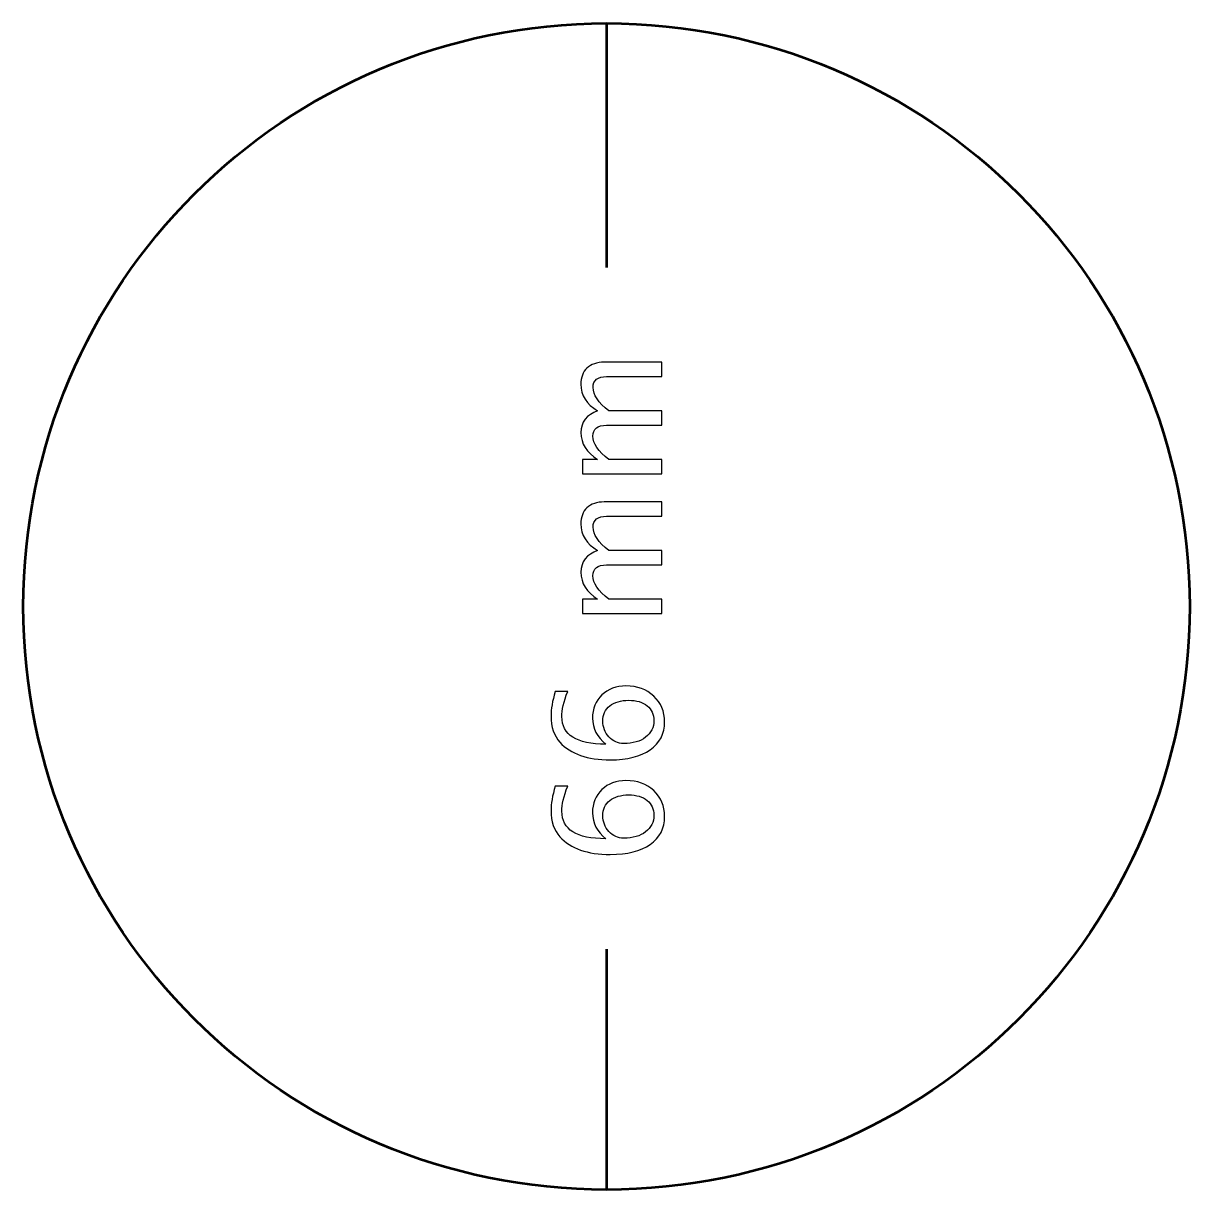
# Model space of a CAD drawing. Header units: centimetres. Extents: x -42.5 to 44.4, y -43.5 to 43.2.
# Drawn here: x 17.7 to 24.3, y -6.3 to 0.3 of the extents above; entities that cross this region are included whole.
import ezdxf

# ---------------------------------------------------------------- set-up
doc = ezdxf.new("R2010")
doc.units = ezdxf.units.CM
doc.header["$MEASUREMENT"] = 0
doc.layers.add('Layer 1', color=7, linetype='Continuous')

msp = doc.modelspace()

# ---------------------------------------------------------------- linework, layer by layer
at = {"layer": 'Layer 1', "lineweight": 53}
msp.add_ellipse((21, -3), major_axis=(0, 3.3), ratio=1, dxfattribs=at)
for points in [[(21, 0.3), (21, 0.3), (21, 0.3), (21, 0.3)], [(21, 0.3), (21, 0.3), (21, -1.08137), (21, -1.08137)], [(21, -4.93952), (21, -4.93952), (21, -6.3), (21, -6.3)], [(21, -6.3), (21, -6.3), (21, -6.3), (21, -6.3)]]:
    msp.add_open_spline(points, degree=3, dxfattribs=at)
at = {"layer": 'Layer 1'}
for points, knots in [([(21.31369, -2.24943), (21.31369, -2.24943), (20.86495, -2.24943), (20.86495, -2.24943), (20.86495, -2.24943), (20.86495, -2.24943), (20.86495, -2.16815), (20.86495, -2.16815), (20.86495, -2.16815), (20.86495, -2.16815), (20.94976, -2.16815), (20.94976, -2.16815), (20.94976, -2.16815), (20.88697, -2.1285), (20.85564, -2.0777), (20.85564, -2.01547), (20.85564, -2.01547), (20.85564, -1.95549), (20.88697, -1.91471), (20.94976, -1.89298), (20.94976, -1.89298), (20.8864, -1.85446), (20.85479, -1.80422), (20.85479, -1.74256), (20.85479, -1.74256), (20.85479, -1.70319), (20.86637, -1.67257), (20.88965, -1.65069), (20.88965, -1.65069), (20.91293, -1.62882), (20.94553, -1.61781), (20.98744, -1.61781), (20.98744, -1.61781), (20.98744, -1.61781), (21.31369, -1.61781), (21.31369, -1.61781), (21.31369, -1.61781), (21.31369, -1.61781), (21.31369, -1.69909), (21.31369, -1.69909), (21.31369, -1.69909), (21.31369, -1.69909), (21.00085, -1.69909), (21.00085, -1.69909), (21.00085, -1.69909), (20.94976, -1.69909), (20.92422, -1.71941), (20.92422, -1.76005), (20.92422, -1.76005), (20.92422, -1.80225), (20.954, -1.84656), (21.01369, -1.89298), (21.01369, -1.89298), (21.01369, -1.89298), (21.31369, -1.89298), (21.31369, -1.89298), (21.31369, -1.89298), (21.31369, -1.89298), (21.31369, -1.97426), (21.31369, -1.97426), (21.31369, -1.97426), (21.31369, -1.97426), (21.00056, -1.97426), (21.00056, -1.97426), (21.00056, -1.97426), (20.94906, -1.97426), (20.92338, -1.99486), (20.92338, -2.03621), (20.92338, -2.03621), (20.92338, -2.07727), (20.95329, -2.1213), (21.01326, -2.16815), (21.01326, -2.16815), (21.01326, -2.16815), (21.31369, -2.16815), (21.31369, -2.16815), (21.31369, -2.16815), (21.31369, -2.16815), (21.31369, -2.24943), (21.31369, -2.24943)], [0, 0, 0, 0, 0.047619, 0.047619, 0.047619, 0.047619, 0.0952381, 0.0952381, 0.0952381, 0.0952381, 0.1428571, 0.1428571, 0.1428571, 0.1428571, 0.1904762, 0.1904762, 0.1904762, 0.1904762, 0.2380952, 0.2380952, 0.2380952, 0.2380952, 0.2857143, 0.2857143, 0.2857143, 0.2857143, 0.3333333, 0.3333333, 0.3333333, 0.3333333, 0.3809524, 0.3809524, 0.3809524, 0.3809524, 0.4285714, 0.4285714, 0.4285714, 0.4285714, 0.4761905, 0.4761905, 0.4761905, 0.4761905, 0.5238095, 0.5238095, 0.5238095, 0.5238095, 0.5714286, 0.5714286, 0.5714286, 0.5714286, 0.6190476, 0.6190476, 0.6190476, 0.6190476, 0.6666667, 0.6666667, 0.6666667, 0.6666667, 0.7142857, 0.7142857, 0.7142857, 0.7142857, 0.7619048, 0.7619048, 0.7619048, 0.7619048, 0.8095238, 0.8095238, 0.8095238, 0.8095238, 0.8571429, 0.8571429, 0.8571429, 0.8571429, 0.9047619, 0.9047619, 0.9047619, 0.9047619, 1, 1, 1, 1]), ([(21.31369, -3.03994), (21.31369, -3.03994), (20.86495, -3.03994), (20.86495, -3.03994), (20.86495, -3.03994), (20.86495, -3.03994), (20.86495, -2.95866), (20.86495, -2.95866), (20.86495, -2.95866), (20.86495, -2.95866), (20.94976, -2.95866), (20.94976, -2.95866), (20.94976, -2.95866), (20.88697, -2.91901), (20.85564, -2.86821), (20.85564, -2.80598), (20.85564, -2.80598), (20.85564, -2.746), (20.88697, -2.70522), (20.94976, -2.68349), (20.94976, -2.68349), (20.8864, -2.64497), (20.85479, -2.59473), (20.85479, -2.53307), (20.85479, -2.53307), (20.85479, -2.4937), (20.86637, -2.46308), (20.88965, -2.4412), (20.88965, -2.4412), (20.91293, -2.41933), (20.94553, -2.40832), (20.98744, -2.40832), (20.98744, -2.40832), (20.98744, -2.40832), (21.31369, -2.40832), (21.31369, -2.40832), (21.31369, -2.40832), (21.31369, -2.40832), (21.31369, -2.4896), (21.31369, -2.4896), (21.31369, -2.4896), (21.31369, -2.4896), (21.00085, -2.4896), (21.00085, -2.4896), (21.00085, -2.4896), (20.94976, -2.4896), (20.92422, -2.50992), (20.92422, -2.55056), (20.92422, -2.55056), (20.92422, -2.59276), (20.954, -2.63707), (21.01369, -2.68349), (21.01369, -2.68349), (21.01369, -2.68349), (21.31369, -2.68349), (21.31369, -2.68349), (21.31369, -2.68349), (21.31369, -2.68349), (21.31369, -2.76477), (21.31369, -2.76477), (21.31369, -2.76477), (21.31369, -2.76477), (21.00056, -2.76477), (21.00056, -2.76477), (21.00056, -2.76477), (20.94906, -2.76477), (20.92338, -2.78537), (20.92338, -2.82672), (20.92338, -2.82672), (20.92338, -2.86778), (20.95329, -2.91181), (21.01326, -2.95866), (21.01326, -2.95866), (21.01326, -2.95866), (21.31369, -2.95866), (21.31369, -2.95866), (21.31369, -2.95866), (21.31369, -2.95866), (21.31369, -3.03994), (21.31369, -3.03994)], [0, 0, 0, 0, 0.047619, 0.047619, 0.047619, 0.047619, 0.0952381, 0.0952381, 0.0952381, 0.0952381, 0.1428571, 0.1428571, 0.1428571, 0.1428571, 0.1904762, 0.1904762, 0.1904762, 0.1904762, 0.2380952, 0.2380952, 0.2380952, 0.2380952, 0.2857143, 0.2857143, 0.2857143, 0.2857143, 0.3333333, 0.3333333, 0.3333333, 0.3333333, 0.3809524, 0.3809524, 0.3809524, 0.3809524, 0.4285714, 0.4285714, 0.4285714, 0.4285714, 0.4761905, 0.4761905, 0.4761905, 0.4761905, 0.5238095, 0.5238095, 0.5238095, 0.5238095, 0.5714286, 0.5714286, 0.5714286, 0.5714286, 0.6190476, 0.6190476, 0.6190476, 0.6190476, 0.6666667, 0.6666667, 0.6666667, 0.6666667, 0.7142857, 0.7142857, 0.7142857, 0.7142857, 0.7619048, 0.7619048, 0.7619048, 0.7619048, 0.8095238, 0.8095238, 0.8095238, 0.8095238, 0.8571429, 0.8571429, 0.8571429, 0.8571429, 0.9047619, 0.9047619, 0.9047619, 0.9047619, 1, 1, 1, 1]), ([(20.99647, -3.7788), (20.94609, -3.73986), (20.92084, -3.69089), (20.92084, -3.63191), (20.92084, -3.63191), (20.92084, -3.57842), (20.93862, -3.53468), (20.97403, -3.50053), (20.97403, -3.50053), (21.00945, -3.46652), (21.05475, -3.44945), (21.11021, -3.44945), (21.11021, -3.44945), (21.17385, -3.44945), (21.2262, -3.4685), (21.26726, -3.50674), (21.26726, -3.50674), (21.30833, -3.54498), (21.32893, -3.59352), (21.32893, -3.65265), (21.32893, -3.65265), (21.32893, -3.71982), (21.3017, -3.77259), (21.24737, -3.81055), (21.24737, -3.81055), (21.1929, -3.84865), (21.11769, -3.8677), (21.02145, -3.8677), (21.02145, -3.8677), (20.89191, -3.8677), (20.79694, -3.8344), (20.73626, -3.76794), (20.73626, -3.76794), (20.70296, -3.73181), (20.68631, -3.68186), (20.68631, -3.61822), (20.68631, -3.61822), (20.68631, -3.58125), (20.69393, -3.53539), (20.70917, -3.48077), (20.70917, -3.48077), (20.70917, -3.48077), (20.78029, -3.48077), (20.78029, -3.48077), (20.78029, -3.48077), (20.75827, -3.53849), (20.74727, -3.5859), (20.74727, -3.62316), (20.74727, -3.62316), (20.74727, -3.72687), (20.83038, -3.7788), (20.99647, -3.7788)], [0, 0, 0, 0, 0.0714286, 0.0714286, 0.0714286, 0.0714286, 0.1428571, 0.1428571, 0.1428571, 0.1428571, 0.2142857, 0.2142857, 0.2142857, 0.2142857, 0.2857143, 0.2857143, 0.2857143, 0.2857143, 0.3571429, 0.3571429, 0.3571429, 0.3571429, 0.4285714, 0.4285714, 0.4285714, 0.4285714, 0.5, 0.5, 0.5, 0.5, 0.5714286, 0.5714286, 0.5714286, 0.5714286, 0.6428571, 0.6428571, 0.6428571, 0.6428571, 0.7142857, 0.7142857, 0.7142857, 0.7142857, 0.7857143, 0.7857143, 0.7857143, 0.7857143, 0.8571429, 0.8571429, 0.8571429, 0.8571429, 1, 1, 1, 1]), ([(21.12629, -3.53073), (21.081, -3.53073), (21.04515, -3.54117), (21.01877, -3.5622), (21.01877, -3.5622), (20.99238, -3.58322), (20.97926, -3.61201), (20.97926, -3.64856), (20.97926, -3.64856), (20.97926, -3.68341), (20.99083, -3.71319), (21.01411, -3.73802), (21.01411, -3.73802), (21.03725, -3.763), (21.06519, -3.77542), (21.09779, -3.77542), (21.09779, -3.77542), (21.14915, -3.77542), (21.19036, -3.76356), (21.2214, -3.74), (21.2214, -3.74), (21.25245, -3.71629), (21.26797, -3.68496), (21.26797, -3.64602), (21.26797, -3.64602), (21.26797, -3.6106), (21.25527, -3.58252), (21.22987, -3.56177), (21.22987, -3.56177), (21.20447, -3.54103), (21.1699, -3.53073), (21.12629, -3.53073)], [0, 0, 0, 0, 0.1111111, 0.1111111, 0.1111111, 0.1111111, 0.2222222, 0.2222222, 0.2222222, 0.2222222, 0.3333333, 0.3333333, 0.3333333, 0.3333333, 0.4444444, 0.4444444, 0.4444444, 0.4444444, 0.5555556, 0.5555556, 0.5555556, 0.5555556, 0.6666667, 0.6666667, 0.6666667, 0.6666667, 0.7777778, 0.7777778, 0.7777778, 0.7777778, 1, 1, 1, 1]), ([(20.99647, -4.31418), (20.94609, -4.27524), (20.92084, -4.22627), (20.92084, -4.16729), (20.92084, -4.16729), (20.92084, -4.1138), (20.93862, -4.07006), (20.97403, -4.03591), (20.97403, -4.03591), (21.00945, -4.0019), (21.05475, -3.98483), (21.11021, -3.98483), (21.11021, -3.98483), (21.17385, -3.98483), (21.2262, -4.00388), (21.26726, -4.04212), (21.26726, -4.04212), (21.30833, -4.08036), (21.32893, -4.1289), (21.32893, -4.18803), (21.32893, -4.18803), (21.32893, -4.2552), (21.3017, -4.30797), (21.24737, -4.34593), (21.24737, -4.34593), (21.1929, -4.38403), (21.11769, -4.40308), (21.02145, -4.40308), (21.02145, -4.40308), (20.89191, -4.40308), (20.79694, -4.36978), (20.73626, -4.30332), (20.73626, -4.30332), (20.70296, -4.26719), (20.68631, -4.21724), (20.68631, -4.1536), (20.68631, -4.1536), (20.68631, -4.11663), (20.69393, -4.07077), (20.70917, -4.01615), (20.70917, -4.01615), (20.70917, -4.01615), (20.78029, -4.01615), (20.78029, -4.01615), (20.78029, -4.01615), (20.75827, -4.07387), (20.74727, -4.12128), (20.74727, -4.15854), (20.74727, -4.15854), (20.74727, -4.26225), (20.83038, -4.31418), (20.99647, -4.31418)], [0, 0, 0, 0, 0.0714286, 0.0714286, 0.0714286, 0.0714286, 0.1428571, 0.1428571, 0.1428571, 0.1428571, 0.2142857, 0.2142857, 0.2142857, 0.2142857, 0.2857143, 0.2857143, 0.2857143, 0.2857143, 0.3571429, 0.3571429, 0.3571429, 0.3571429, 0.4285714, 0.4285714, 0.4285714, 0.4285714, 0.5, 0.5, 0.5, 0.5, 0.5714286, 0.5714286, 0.5714286, 0.5714286, 0.6428571, 0.6428571, 0.6428571, 0.6428571, 0.7142857, 0.7142857, 0.7142857, 0.7142857, 0.7857143, 0.7857143, 0.7857143, 0.7857143, 0.8571429, 0.8571429, 0.8571429, 0.8571429, 1, 1, 1, 1]), ([(21.12629, -4.06611), (21.081, -4.06611), (21.04515, -4.07655), (21.01877, -4.09758), (21.01877, -4.09758), (20.99238, -4.1186), (20.97926, -4.14739), (20.97926, -4.18394), (20.97926, -4.18394), (20.97926, -4.21879), (20.99083, -4.24857), (21.01411, -4.2734), (21.01411, -4.2734), (21.03725, -4.29838), (21.06519, -4.3108), (21.09779, -4.3108), (21.09779, -4.3108), (21.14915, -4.3108), (21.19036, -4.29894), (21.2214, -4.27538), (21.2214, -4.27538), (21.25245, -4.25167), (21.26797, -4.22034), (21.26797, -4.1814), (21.26797, -4.1814), (21.26797, -4.14598), (21.25527, -4.1179), (21.22987, -4.09715), (21.22987, -4.09715), (21.20447, -4.07641), (21.1699, -4.06611), (21.12629, -4.06611)], [0, 0, 0, 0, 0.1111111, 0.1111111, 0.1111111, 0.1111111, 0.2222222, 0.2222222, 0.2222222, 0.2222222, 0.3333333, 0.3333333, 0.3333333, 0.3333333, 0.4444444, 0.4444444, 0.4444444, 0.4444444, 0.5555556, 0.5555556, 0.5555556, 0.5555556, 0.6666667, 0.6666667, 0.6666667, 0.6666667, 0.7777778, 0.7777778, 0.7777778, 0.7777778, 1, 1, 1, 1])]:
    msp.add_open_spline(points, degree=3, knots=knots, dxfattribs=at)

doc.saveas('drawing.dxf')
